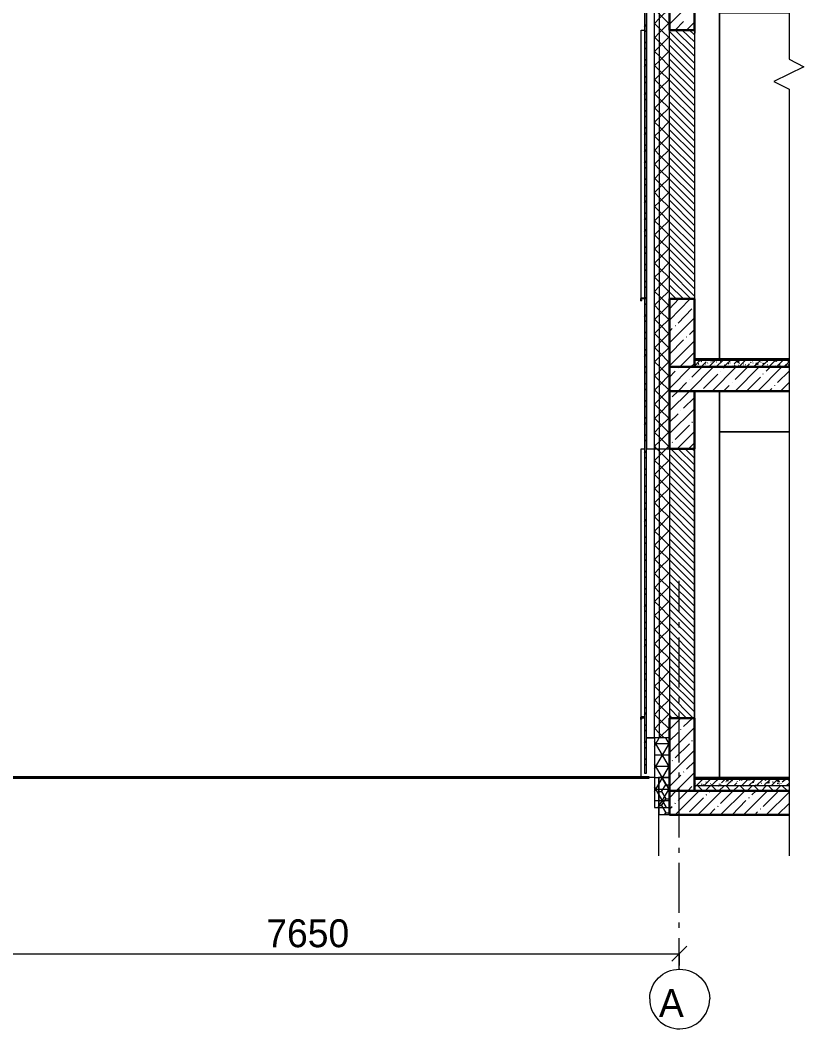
# Model space of a CAD drawing. Header units: millimetres. Extents: x 2294 to 908349, y -83289 to 219220.
# Drawn here: x 376620 to 384734, y -40033 to -29587 of the extents above; entities that cross this region are included whole.
import ezdxf

# ---------------------------------------------------------------- set-up
doc = ezdxf.new("R2010")
doc.units = ezdxf.units.MM
doc.layers.add('PDF _Геометрия', color=7, linetype='Continuous')
doc.layers.add('PDF _Текст', color=7, linetype='Continuous')

msp = doc.modelspace()

# ---------------------------------------------------------------- linework, layer by layer
at = {"layer": 'PDF _Геометрия', "lineweight": 9}
for points in [[(384581.1, -22057.2), (384581.1, -29991.6), (384734.1, -30070.3), (384423.7, -30223.3), (384581.1, -30302), (384581.1, -38240.7)], [(383086, -23425.5), (383086, -25349), (383086, -37383.9), (383103.5, -37383.9), (383103.5, -37021.1), (383186.5, -37021.1), (383186.5, -34026.5), (383186.5, -29689.9), (383186.5, -28758.8), (383186.5, -25349), (383186.5, -23263.7), (383103.5, -23263.7), (383103.5, -25349), (383103.5, -23158.8), (383086, -23158.8), (383086, -25349), (383051, -25349), (375907.9, -25349)], [(383103.5, -37021.1), (383103.5, -34026.5), (383103.5, -25349), (383103.5, -28758.8), (383103.5, -29689.9), (383103.5, -34026.5), (383186.5, -34026.5), (383239, -34026.5), (383343.9, -34026.5), (383343.9, -32474.6), (383343.9, -29689.9), (383601.8, -29689.9), (383601.8, -32474.6), (383343.9, -32474.6), (383343.9, -29689.9), (383343.9, -28758.8), (383343.9, -28138), (383343.9, -25349), (383343.9, -23263.7), (383239, -23263.7), (383186.5, -23263.7), (383103.5, -23263.7)], [(383239, -37021.1), (383239, -34026.5), (383239, -29689.9), (383239, -28758.8), (383239, -25349), (383239, -23263.7)], [(384581.1, -29091), (383859.8, -29091), (383859.8, -29510.7), (384581.1, -29510.7), (383859.8, -29510.7), (383859.8, -33095.4), (383859.8, -29091)], [(383086, -32474.6), (383051, -32474.6), (383051, -32400.3), (383051, -31080.1), (383051, -29764.3), (383051, -29689.9), (383086, -29689.9)], [(383601.8, -29694.3), (383606.2, -29694.3), (383606.2, -29720.5), (383601.8, -29720.5), (383601.8, -32474.6)], [(383086, -32461.5), (383046.6, -32465.9), (383046.6, -32492.1), (383046.6, -32470.3), (383086, -32465.9)], [(383046.6, -32492.1), (383046.6, -32492.1)], [(384581.1, -33095.4), (383601.8, -33095.4), (383601.8, -33099.8), (383601.8, -33112.9), (383601.8, -33178.5), (384581.1, -33178.5)], [(384581.1, -33099.8), (383601.8, -33099.8)], [(384581.1, -33112.9), (383601.8, -33112.9)], [(383702.4, -33427.6), (383601.8, -33427.6)], [(384581.1, -33427.6), (383859.8, -33427.6), (383859.8, -33851.7), (384581.1, -33851.7), (383859.8, -33851.7), (383859.8, -37432), (383859.8, -33427.6)], [(383086, -36815.6), (383051, -36815.6), (383051, -36736.9), (383051, -35421.1), (383051, -34100.9), (383051, -34026.5), (383086, -34026.5)], [(383601.8, -34026.5), (383601.8, -36815.6), (383601.8, -34026.5), (383343.9, -34026.5), (383343.9, -36815.6), (383343.9, -37021.1), (383239, -37021.1), (383186.5, -37021.1), (383103.5, -37021.1), (383103.5, -34026.5), (383186.5, -34026.5), (383239, -34026.5), (383343.9, -34026.5), (383343.9, -36815.6)], [(383051, -36802.5), (383051, -35032)], [(383444.5, -35718.3), (383444.5, -35394.9)], [(383444.5, -35875.7), (383444.5, -35823.3)], [(383444.5, -36496.5), (383444.5, -35980.6)], [(383444.5, -36653.9), (383444.5, -36601.4)], [(383444.5, -37274.6), (383444.5, -36758.8)], [(383086, -36798.1), (383046.6, -36802.5), (383046.6, -36828.7), (383046.6, -36806.9), (383086, -36802.5)], [(383046.6, -36828.7), (383046.6, -36828.7)], [(383186.5, -37432), (383051, -37432), (383051, -36806.9)], [(383444.5, -37432), (383444.5, -37379.5)], [(383343.9, -37816.7), (383343.9, -37432), (383339.5, -37432), (383234.6, -37432), (383230.2, -37432), (383230.2, -38240.7)], [(383234.6, -37816.7), (383234.6, -37432)], [(383339.5, -37816.7), (383339.5, -37432)], [(384581.1, -37432), (383601.8, -37432), (383601.8, -37440.7), (383601.8, -37449.5), (383601.8, -37515.1), (383601.8, -37567.5), (384581.1, -37567.5)], [(384581.1, -37440.7), (383601.8, -37440.7)], [(384581.1, -37449.5), (383601.8, -37449.5)], [(383444.5, -38052.8), (383444.5, -37536.9)], [(384581.1, -37515.1), (383601.8, -37515.1)], [(384581.1, -37816.7), (383230.2, -37816.7)], [(383444.5, -38210.1), (383444.5, -38157.7)], [(383444.5, -38830.9), (383444.5, -38315.1)], [(383444.5, -38988.3), (383444.5, -38931.5)], [(375545, -39255), (375545, -39145.7), (375545, -39255), (375545, -39377.4), (375545, -39255), (383444.5, -39255), (383444.5, -39377.4)], [(383444.5, -39416.7), (383444.5, -39093.2)], [(383444.5, -39255), (383444.5, -39145.7)]]:
    msp.add_lwpolyline(points, dxfattribs=at)
at = {"layer": 'PDF _Геометрия', "lineweight": 30}
for points in [[(383343.9, -29091), (383343.9, -29689.9), (383601.8, -29689.9), (383601.8, -29091)], [(383343.9, -32474.6), (383343.9, -33178.5), (383601.8, -33178.5), (383601.8, -32474.6)], [(383343.9, -33427.6), (383343.9, -34026.5), (383601.8, -34026.5), (383601.8, -33427.6)], [(383343.9, -36815.6), (383343.9, -37567.5), (383601.8, -37567.5), (383601.8, -36815.6)]]:
    msp.add_lwpolyline(points, close=True, dxfattribs=at)
at = {"layer": 'PDF _Геометрия', "color": 250, "lineweight": 9, "true_color": 0x1d1d1d}
for points in [[(383601.8, -29370.8), (383343.9, -29628.7), (383239, -29523.8), (383186.5, -29471.4)], [(383601.8, -30030.9), (383343.9, -29773), (383256.5, -29689.9), (383239, -29672.5), (383186.5, -29620), (383239, -29567.5), (383343.9, -29467)], [(383086, -29655), (383103.5, -29633.1)], [(383186.5, -29768.6), (383239, -29716.2), (383265.2, -29689.9), (383343.9, -29611.3)], [(383601.8, -29886.7), (383400.7, -29689.9), (383488.2, -29602.5)], [(383518.8, -29689.9), (383601.8, -29606.9)], [(383086, -29711.8), (383103.5, -29689.9)], [(383601.8, -30323.8), (383343.9, -30065.9), (383239, -29961), (383186.5, -29912.9), (383239, -29860.4), (383343.9, -29755.5)], [(383601.8, -30179.6), (383343.9, -29921.6), (383239, -29816.7), (383186.5, -29764.3)], [(383601.8, -29961), (383343.9, -29703.1)], [(383601.8, -29812.4), (383475.1, -29689.9)], [(383601.8, -29738), (383549.4, -29689.9)], [(383086, -29829.8), (383103.5, -29808)], [(383086, -29886.7), (383103.5, -29869.2)], [(383601.8, -30105.2), (383343.9, -29847.3)], [(383601.8, -30472.5), (383343.9, -30210.2), (383239, -30109.6), (383186.5, -30057.2), (383239, -30009.1), (383343.9, -29904.2)], [(383086, -30004.7), (383103.5, -29987.2)], [(383086, -30065.9), (383103.5, -30044)], [(383186.5, -30205.8), (383239, -30153.3), (383343.9, -30048.4)], [(383601.8, -30249.5), (383343.9, -29991.6)], [(383086, -30183.9), (383103.5, -30162.1)], [(383601.8, -30398.1), (383343.9, -30140.2)], [(383086, -30240.8), (383103.5, -30223.3)], [(383601.8, -30761), (383343.9, -30503.1), (383239, -30402.5), (383186.5, -30350.1), (383239, -30297.6), (383343.9, -30197)], [(383601.8, -30616.7), (383343.9, -30358.8), (383239, -30253.9), (383186.5, -30201.4)], [(383601.8, -30542.4), (383343.9, -30284.5)], [(383086, -30358.8), (383103.5, -30336.9)], [(383186.5, -30498.7), (383239, -30446.2), (383343.9, -30341.3)], [(383086, -30420), (383103.5, -30398.1)], [(383601.8, -31053.9), (383343.9, -30796), (383239, -30691), (383186.5, -30642.9), (383239, -30590.5), (383343.9, -30489.9)], [(383601.8, -30909.6), (383343.9, -30651.7), (383239, -30546.8), (383186.5, -30494.3)], [(383601.8, -30691), (383343.9, -30433.1)], [(383086, -30538), (383103.5, -30516.2)], [(383086, -30594.9), (383103.5, -30573)], [(383601.8, -30835.3), (383343.9, -30577.4)], [(383086, -30712.9), (383103.5, -30691)], [(383601.8, -31202.5), (383343.9, -30944.6), (383239, -30839.7), (383186.5, -30787.2), (383239, -30739.1), (383343.9, -30634.2)], [(383086, -30774.1), (383103.5, -30752.2)], [(383186.5, -30935.8), (383239, -30883.4), (383343.9, -30778.5)], [(383601.8, -30979.6), (383343.9, -30721.6)], [(383086, -30887.8), (383103.5, -30870.3)], [(383601.8, -31128.2), (383343.9, -30870.3)], [(383086, -30949), (383103.5, -30927.1)], [(383601.8, -31491), (383343.9, -31233.1), (383239, -31132.6), (383186.5, -31080.1), (383239, -31027.6), (383343.9, -30927.1)], [(383601.8, -31346.8), (383343.9, -31088.8), (383239, -30983.9), (383186.5, -30931.5)], [(383601.8, -31272.5), (383343.9, -31014.5)], [(383086, -31067), (383103.5, -31045.1)], [(383086, -31123.8), (383103.5, -31106.3)], [(383186.5, -31228.7), (383239, -31176.3), (383343.9, -31071.4)], [(383086, -31241.9), (383103.5, -31224.4)], [(383601.8, -31783.9), (383343.9, -31526), (383239, -31425.5), (383186.5, -31373), (383239, -31320.5), (383343.9, -31220)], [(383601.8, -31639.7), (383343.9, -31381.7), (383239, -31276.8), (383186.5, -31224.4)], [(383601.8, -31421.1), (383343.9, -31163.2)], [(383086, -31303.1), (383103.5, -31281.2)], [(383601.8, -31565.4), (383343.9, -31307.4)], [(383086, -31421.1), (383103.5, -31399.2)], [(383601.8, -31932.6), (383343.9, -31674.6), (383239, -31569.7), (383186.5, -31517.3), (383239, -31469.2), (383343.9, -31364.3)], [(383086, -31477.9), (383103.5, -31456.1)], [(383601.8, -32076.8), (383343.9, -31818.9), (383239, -31714), (383186.5, -31665.9), (383239, -31613.4), (383343.9, -31508.5)], [(383601.8, -31714), (383343.9, -31451.7)], [(383086, -31596), (383103.5, -31574.1)], [(383086, -31657.2), (383103.5, -31635.3)], [(383601.8, -31858.2), (383343.9, -31600.3)], [(383086, -31775.2), (383103.5, -31753.3)], [(383601.8, -32221.1), (383343.9, -31963.2), (383239, -31862.6), (383186.5, -31810.2), (383239, -31757.7), (383343.9, -31657.2)], [(383601.8, -32002.5), (383343.9, -31744.6)], [(383086, -31832), (383103.5, -31810.2)], [(383186.5, -31958.8), (383239, -31906.3), (383343.9, -31801.4)], [(383086, -31950), (383103.5, -31928.2)], [(383562.5, -32474.6), (383343.9, -32256.1), (383239, -32155.5), (383186.5, -32103.1), (383239, -32050.6), (383343.9, -31950)], [(383601.8, -32369.7), (383343.9, -32111.8), (383239, -32006.9), (383186.5, -31954.4)], [(383601.8, -32151.1), (383343.9, -31893.2)], [(383086, -32006.9), (383103.5, -31989.4)], [(383601.8, -32295.4), (383343.9, -32037.5)], [(383086, -32124.9), (383103.5, -32107.4)], [(383086, -32186.1), (383103.5, -32164.3)], [(383413.9, -32474.6), (383343.9, -32404.7), (383239, -32299.8), (383186.5, -32247.3), (383239, -32199.2), (383343.9, -32094.3)], [(383343.9, -32549), (383239, -32444), (383186.5, -32396), (383239, -32343.5), (383343.9, -32238.6)], [(383601.8, -32444), (383343.9, -32181.7)], [(383086, -32304.1), (383103.5, -32282.3)], [(383086, -32361), (383103.5, -32343.5)], [(383488.2, -32474.6), (383343.9, -32330.4)], [(383086, -32479), (383103.5, -32457.2)], [(383558.1, -32474.6), (383343.9, -32693.2), (383239, -32592.7), (383186.5, -32540.2), (383239, -32487.8), (383343.9, -32387.2)], [(383343.9, -32474.6), (383343.9, -32474.6)], [(383343.9, -32575.2), (383440.1, -32474.6)], [(383086, -32540.2), (383103.5, -32518.4)], [(383186.5, -32688.8), (383239, -32636.4), (383343.9, -32531.5)], [(383431.3, -32723.8), (383575.6, -32575.2)], [(383086, -32658.2), (383103.5, -32636.4)], [(383086, -32715.1), (383103.5, -32693.2)], [(383343.9, -32986.1), (383239, -32885.6), (383186.5, -32833.1), (383239, -32780.6), (383343.9, -32680.1)], [(383343.9, -32841.9), (383239, -32736.9), (383186.5, -32684.5)], [(383343.9, -32929.3), (383601.8, -32671.4)], [(383343.9, -32811.2), (383370.1, -32780.6)], [(383400.7, -32750), (383405.1, -32750)], [(383549.4, -32841.9), (383601.8, -32789.4)], [(383086, -32833.1), (383103.5, -32811.2)], [(383086, -32894.3), (383103.5, -32872.5)], [(383186.5, -32981.7), (383239, -32929.3), (383343.9, -32824.4)], [(383343.9, -33047.3), (383488.2, -32898.7)], [(383518.8, -32868.1), (383523.1, -32868.1)], [(383086, -33008), (383103.5, -32990.5)], [(383343.9, -33279), (383239, -33174.1), (383186.5, -33126), (383239, -33073.5), (383343.9, -32973)], [(383343.9, -33134.7), (383239, -33029.8), (383186.5, -32977.4)], [(383343.9, -33165.3), (383601.8, -32907.4)], [(383086, -33069.2), (383103.5, -33047.3)], [(383461.9, -33165.3), (383601.8, -33025.5)], [(383601.8, -33169.7), (383658.7, -33112.9)], [(383667.4, -33112.9), (383671.8, -33117.3)], [(383737.4, -33112.9), (383737.4, -33112.9)], [(383750.5, -33178.5), (383816, -33112.9)], [(383794.2, -33112.9), (383789.8, -33117.3), (383781.1, -33112.9), (383785.4, -33112.9)], [(383829.2, -33174.1), (383894.7, -33112.9)], [(383903.5, -33178.5), (383973.4, -33112.9)], [(383925.3, -33112.9), (383925.3, -33112.9)], [(384012.8, -33147.9), (384047.7, -33112.9), (384039, -33121.6), (384056.5, -33126), (384056.5, -33112.9)], [(384060.8, -33178.5), (384126.4, -33112.9)], [(384200.7, -33117.3), (384205.1, -33112.9)], [(384213.9, -33178.5), (384283.8, -33112.9)], [(384371.2, -33178.5), (384436.8, -33112.9)], [(384463, -33165.3), (384515.5, -33112.9)], [(383086, -33187.2), (383103.5, -33165.3)], [(383343.9, -33423.3), (383239, -33322.7), (383186.5, -33270.3), (383239, -33222.2), (383343.9, -33117.3)], [(383343.9, -33401.4), (383562.5, -33178.5), (383601.8, -33143.5)], [(383343.9, -33633.1), (383549.4, -33427.6), (383798.6, -33178.5)], [(383431.3, -33191.6), (383431.3, -33191.6)], [(383575.6, -33283.4), (383680.5, -33178.5)], [(383614.9, -33143.5), (383614.9, -33143.5)], [(383641.2, -33152.2), (383645.5, -33147.9), (383641.2, -33147.9)], [(383671.8, -33121.6), (383676.2, -33126)], [(383671.8, -33178.5), (383724.2, -33126)], [(383680.5, -33178.5), (383680.5, -33178.5)], [(383680.5, -33178.5), (383680.5, -33178.5)], [(383711.1, -33139.1), (383715.5, -33139.1)], [(383711.1, -33147.9), (383715.5, -33147.9)], [(383737.4, -33139.1), (383741.7, -33134.7)], [(383772.3, -33126), (383772.3, -33130.4)], [(383785.4, -33427.6), (384034.6, -33178.5)], [(383811.7, -33152.2), (383811.7, -33152.2)], [(383829.2, -33126), (383833.5, -33126)], [(383829.2, -33126), (383829.2, -33126)], [(383846.6, -33161), (383846.6, -33161)], [(383868.5, -33130.4), (383872.9, -33134.7)], [(383872.9, -33121.6), (383877.2, -33117.3)], [(383903.5, -33191.6), (383916.6, -33178.5)], [(383907.8, -33156.6), (383912.2, -33156.6)], [(383921, -33174.1), (383925.3, -33169.7)], [(383951.6, -33143.5), (383955.9, -33143.5)], [(383969, -33134.7), (383969, -33139.1)], [(383982.2, -33178.5), (383986.5, -33174.1)], [(383999.6, -33161), (383999.6, -33161)], [(384008.4, -33161), (384008.4, -33161)], [(384012.8, -33165.3), (384012.8, -33165.3)], [(384017.1, -33161), (384021.5, -33156.6)], [(384021.5, -33427.6), (384270.7, -33178.5)], [(384021.5, -33309.6), (384152.7, -33178.5)], [(384056.5, -33161), (384060.8, -33161)], [(384060.8, -33126), (384060.8, -33126)], [(384065.2, -33139.1), (384069.6, -33143.5)], [(384104.6, -33165.3), (384108.9, -33165.3)], [(384108.9, -33147.9), (384113.3, -33147.9)], [(384126.4, -33152.2), (384130.8, -33152.2)], [(384139.5, -33178.5), (384170.1, -33147.9)], [(384165.8, -33143.5), (384165.8, -33143.5)], [(384183.3, -33134.7), (384187.6, -33130.4)], [(384200.7, -33169.7), (384205.1, -33169.7)], [(384205.1, -33134.7), (384209.5, -33134.7)], [(384240.1, -33139.1), (384244.5, -33134.7)], [(384257.6, -33427.6), (384506.7, -33178.5)], [(384261.9, -33147.9), (384266.3, -33147.9)], [(384288.2, -33130.4), (384292.5, -33130.4)], [(384292.5, -33178.5), (384353.7, -33117.3)], [(384301.3, -33121.6), (384301.3, -33121.6)], [(384301.3, -33174.1), (384301.3, -33174.1)], [(384345, -33222.2), (384388.7, -33178.5)], [(384358.1, -33121.6), (384362.5, -33121.6)], [(384358.1, -33152.2), (384362.5, -33152.2)], [(384375.6, -33178.5), (384375.6, -33178.5)], [(384388.7, -33169.7), (384393.1, -33169.7)], [(384397.5, -33178.5), (384401.8, -33178.5)], [(384428.1, -33178.5), (384428.1, -33178.5)], [(384436.8, -33178.5), (384445.5, -33165.3), (384445.5, -33178.5)], [(384458.7, -33156.6), (384458.7, -33156.6)], [(384471.8, -33174.1), (384476.1, -33174.1)], [(384480.5, -33161), (384484.9, -33161)], [(384484.9, -33156.6), (384489.3, -33156.6)], [(384528.6, -33178.5), (384581.1, -33126), (384576.7, -33121.6), (384568, -33130.4), (384581.1, -33130.4)], [(384541.7, -33165.3), (384546.1, -33165.3)], [(384554.8, -33161), (384559.2, -33161)], [(384581.1, -33161), (384572.3, -33156.6), (384581.1, -33152.2)], [(383086, -33244), (383103.5, -33226.5)], [(383186.5, -33418.9), (383239, -33366.4), (383343.9, -33261.5)], [(383343.9, -33283.4), (383400.7, -33222.2)], [(383549.4, -33309.6), (383549.4, -33309.6)], [(383693.6, -33401.4), (383842.3, -33252.8)], [(383872.9, -33222.2), (383872.9, -33222.2)], [(384139.5, -33427.6), (384283.8, -33283.4)], [(384314.4, -33252.8), (384314.4, -33248.4)], [(384463, -33340.2), (384581.1, -33222.2)], [(383086, -33362.1), (383103.5, -33344.6)], [(383086, -33423.3), (383103.5, -33401.4)], [(383343.9, -33716.2), (383239, -33615.6), (383186.5, -33563.2), (383239, -33510.7), (383343.9, -33410.2)], [(383343.9, -33571.9), (383239, -33467), (383186.5, -33414.5)], [(383370.1, -33488.8), (383431.3, -33427.6), (383518.8, -33340.2)], [(383903.5, -33427.6), (383960.3, -33370.8)], [(383990.9, -33340.2), (383990.9, -33340.2)], [(384375.6, -33427.6), (384401.8, -33401.4)], [(384432.4, -33370.8), (384432.4, -33366.4)], [(384493.6, -33427.6), (384581.1, -33340.2)], [(383086, -33541.3), (383103.5, -33519.4)], [(383343.9, -33519.4), (383343.9, -33515.1)], [(383488.2, -33606.9), (383601.8, -33493.2)], [(383667.4, -33427.6), (383667.4, -33427.6)], [(383086, -33598.1), (383103.5, -33576.3)], [(383186.5, -33711.8), (383239, -33659.3), (383343.9, -33554.4)], [(383343.9, -33869.2), (383601.8, -33611.2)], [(383461.9, -33633.1), (383461.9, -33633.1)], [(383086, -33716.2), (383103.5, -33694.3)], [(383343.9, -34009.1), (383239, -33904.1), (383186.5, -33856.1), (383239, -33803.6), (383343.9, -33703.1)], [(383343.9, -33864.8), (383239, -33759.9), (383186.5, -33707.4)], [(383343.9, -33751.1), (383431.3, -33663.7)], [(383086, -33777.4), (383103.5, -33755.5)], [(383400.7, -33930.4), (383549.4, -33781.7)], [(383575.6, -33751.1), (383580, -33751.1)], [(383086, -33895.4), (383103.5, -33873.5)], [(383086, -33952.2), (383103.5, -33930.4)], [(383601.8, -34415.6), (383343.9, -34157.7), (383239, -34052.8), (383212.8, -34026.5), (383186.5, -34000.3), (383239, -33952.2), (383343.9, -33847.3)], [(383422.6, -34026.5), (383601.8, -33847.3)], [(383086, -34070.3), (383103.5, -34048.4)], [(383601.8, -34559.9), (383343.9, -34302), (383239, -34197), (383186.5, -34149), (383239, -34096.5), (383308.9, -34026.5), (383343.9, -33991.6)], [(383343.9, -33987.2), (383343.9, -33987.2)], [(383601.8, -34267), (383357, -34026.5)], [(383370.1, -33961), (383374.5, -33956.6)], [(383601.8, -34192.7), (383431.3, -34026.5)], [(383601.8, -34122.7), (383505.7, -34026.5)], [(383540.6, -34026.5), (383601.8, -33965.3)], [(383601.8, -34048.4), (383575.6, -34026.5)], [(383086, -34127.1), (383103.5, -34109.6)], [(383601.8, -34704.1), (383343.9, -34446.2), (383239, -34345.7), (383186.5, -34293.2), (383239, -34240.8), (383343.9, -34140.2)], [(383601.8, -34341.3), (383343.9, -34083.4)], [(383086, -34245.1), (383103.5, -34227.6)], [(383601.8, -34485.6), (383343.9, -34227.6)], [(383086, -34306.3), (383103.5, -34284.5)], [(383186.5, -34441.8), (383239, -34389.4), (383343.9, -34284.5)], [(383086, -34424.4), (383103.5, -34402.5)], [(383086, -34481.2), (383103.5, -34463.7)], [(383601.8, -34997), (383343.9, -34739.1), (383239, -34638.6), (383186.5, -34586.1), (383239, -34533.7), (383343.9, -34433.1)], [(383601.8, -34852.8), (383343.9, -34594.9), (383239, -34489.9), (383186.5, -34437.5)], [(383601.8, -34634.2), (383343.9, -34376.3)], [(383601.8, -34778.5), (383343.9, -34520.5)], [(383086, -34599.2), (383103.5, -34577.4)], [(383086, -34660.4), (383103.5, -34638.6)], [(383601.8, -35145.7), (383343.9, -34887.7), (383239, -34782.8), (383186.5, -34730.4), (383239, -34682.3), (383343.9, -34577.4)], [(383601.8, -34927.1), (383343.9, -34664.8)], [(383086, -34778.5), (383103.5, -34756.6)], [(383601.8, -35289.9), (383343.9, -35032), (383239, -34927.1), (383186.5, -34879), (383239, -34826.5), (383343.9, -34721.6)], [(383086, -34835.3), (383103.5, -34813.4)], [(383601.8, -35434.2), (383343.9, -35176.3), (383239, -35075.7), (383186.5, -35023.3), (383239, -34970.8), (383343.9, -34870.3)], [(383601.8, -35071.4), (383343.9, -34813.4)], [(383086, -34953.3), (383103.5, -34931.5)], [(383086, -35010.2), (383103.5, -34992.7)], [(383601.8, -35215.6), (383343.9, -34957.7)], [(383186.5, -35171.9), (383239, -35119.4), (383343.9, -35014.5)], [(383086, -35128.2), (383103.5, -35110.7)], [(383086, -35189.4), (383103.5, -35167.5)], [(383601.8, -35727.1), (383343.9, -35469.2), (383239, -35368.6), (383186.5, -35316.2), (383239, -35263.7), (383343.9, -35163.2)], [(383601.8, -35582.8), (383343.9, -35324.9), (383239, -35220), (383186.5, -35167.5)], [(383601.8, -35364.2), (383343.9, -35106.3)], [(383086, -35307.4), (383103.5, -35285.6)], [(383601.8, -35508.5), (383343.9, -35250.6)], [(383086, -35364.2), (383103.5, -35346.8)], [(383186.5, -35464.8), (383239, -35412.3), (383343.9, -35307.4)], [(383601.8, -35657.1), (383343.9, -35399.2)], [(383086, -35482.3), (383103.5, -35464.8)], [(383601.8, -36020), (383343.9, -35762.1), (383239, -35657.1), (383186.5, -35609.1), (383239, -35556.6), (383343.9, -35451.7)], [(383601.8, -35875.7), (383343.9, -35617.8), (383239, -35512.9), (383186.5, -35460.4)], [(383086, -35543.5), (383103.5, -35521.6)], [(383601.8, -36168.6), (383343.9, -35906.3), (383239, -35805.8), (383186.5, -35753.3), (383239, -35705.2), (383343.9, -35600.3)], [(383601.8, -35801.4), (383343.9, -35543.5)], [(383086, -35661.5), (383103.5, -35639.7)], [(383086, -35718.3), (383103.5, -35696.5)], [(383601.8, -35945.7), (383343.9, -35687.7)], [(383086, -35836.4), (383103.5, -35814.5)], [(383186.5, -35902), (383239, -35849.5), (383343.9, -35744.6)], [(383086, -35897.6), (383103.5, -35875.7)], [(383601.8, -36457.1), (383343.9, -36199.2), (383239, -36098.7), (383186.5, -36046.2), (383239, -35993.8), (383343.9, -35893.2)], [(383601.8, -36312.9), (383343.9, -36055), (383239, -35950), (383186.5, -35897.6)], [(383601.8, -36094.3), (383343.9, -35836.4)], [(383086, -36015.6), (383103.5, -35993.8)], [(383186.5, -36194.8), (383239, -36142.4), (383343.9, -36037.5)], [(383601.8, -36238.6), (383343.9, -35980.6)], [(383086, -36072.4), (383103.5, -36050.6)], [(383601.8, -36387.2), (383343.9, -36129.3)], [(383086, -36190.5), (383103.5, -36168.6)], [(383086, -36247.3), (383103.5, -36229.8)], [(383601.8, -36750), (383343.9, -36492.1), (383239, -36387.2), (383186.5, -36339.1), (383239, -36286.7), (383343.9, -36186.1)], [(383601.8, -36605.8), (383343.9, -36347.9), (383239, -36242.9), (383186.5, -36190.5)], [(383086, -36365.3), (383103.5, -36347.9)], [(383518.8, -36815.6), (383343.9, -36640.7), (383239, -36535.8), (383186.5, -36483.4), (383239, -36435.3), (383343.9, -36330.4)], [(383601.8, -36531.5), (383343.9, -36273.5)], [(383086, -36426.5), (383103.5, -36404.7)], [(383601.8, -36675.7), (383343.9, -36417.8)], [(383086, -36544.6), (383103.5, -36522.7)], [(383186.5, -36632), (383239, -36579.5), (383343.9, -36474.6)], [(383086, -36601.4), (383103.5, -36583.9)], [(383343.9, -36929.3), (383239, -36828.7), (383186.5, -36776.3), (383239, -36723.8), (383343.9, -36623.3)], [(383370.1, -36815.6), (383343.9, -36785), (383239, -36680.1), (383186.5, -36627.6)], [(383588.7, -36815.6), (383343.9, -36566.4)], [(383086, -36719.4), (383103.5, -36697.6)], [(383086, -36780.6), (383103.5, -36758.8)], [(383186.5, -36924.9), (383239, -36872.4), (383343.9, -36767.5)], [(383444.5, -36815.6), (383343.9, -36710.7)], [(383343.9, -36933.6), (383461.9, -36815.6)], [(383343.9, -36815.6), (383343.9, -36815.6)], [(383488.2, -36903), (383580, -36815.6)], [(383086, -36898.7), (383103.5, -36876.8)], [(383086, -36955.5), (383103.5, -36933.6)], [(383186.5, -37104.1), (383234.6, -37021.1), (383239, -37016.7), (383343.9, -36916.2)], [(383287.1, -37021.1), (383239, -36973), (383186.5, -36920.5)], [(383343.9, -37169.7), (383601.8, -36911.8)], [(383343.9, -37051.7), (383431.3, -36964.2)], [(383461.9, -36933.6), (383461.9, -36929.3)], [(383086, -37073.5), (383103.5, -37051.7)], [(383343.9, -37322.7), (383186.5, -37056)], [(383186.5, -37340.2), (383343.9, -37073.5)], [(383186.5, -37077.9), (383343.9, -37077.9)], [(383343.9, -37086.6), (383304.6, -37021.1)], [(383400.7, -37226.5), (383549.4, -37082.3)], [(383575.6, -37051.7), (383580, -37047.3)], [(383086, -37130.4), (383103.5, -37112.9)], [(383343.9, -37405.8), (383601.8, -37147.9)], [(383086, -37248.4), (383103.5, -37230.9)], [(383086, -37309.6), (383103.5, -37287.7)], [(383186.5, -37195.9), (383343.9, -37195.9)], [(383343.9, -37287.7), (383343.9, -37287.7)], [(383370.1, -37257.1), (383374.5, -37252.8)], [(383518.8, -37344.6), (383601.8, -37265.9)], [(383343.9, -37558.8), (383186.5, -37292.1)], [(383186.5, -37576.3), (383343.9, -37309.6)], [(383186.5, -37314), (383343.9, -37314)], [(383343.9, -37641.8), (383413.9, -37567.5), (383601.8, -37379.5)], [(383488.2, -37375.2), (383492.5, -37370.8)], [(383186.5, -37432), (383343.9, -37432)], [(383234.6, -37432), (383260.9, -37432), (383304.6, -37506.3), (383339.5, -37506.3)], [(383343.9, -37523.8), (383461.9, -37405.8)], [(383606.2, -37453.9), (383606.2, -37449.5)], [(383614.9, -37493.2), (383614.9, -37493.2)], [(383619.3, -37515.1), (383684.9, -37449.5)], [(383671.8, -37467), (383671.8, -37462.6)], [(383676.2, -37449.5), (383680.5, -37453.9), (383680.5, -37449.5)], [(383676.2, -37497.6), (383680.5, -37501.9)], [(383698, -37515.1), (383763.6, -37449.5)], [(383719.9, -37475.7), (383724.2, -37475.7)], [(383763.6, -37493.2), (383768, -37493.2)], [(383768, -37453.9), (383768, -37449.5)], [(383772.3, -37515.1), (383842.3, -37449.5)], [(383829.2, -37453.9), (383829.2, -37458.2)], [(383859.8, -37501.9), (383859.8, -37497.6)], [(383868.5, -37501.9), (383868.5, -37497.6)], [(383872.9, -37497.6), (383872.9, -37497.6)], [(383881.6, -37484.5), (383916.6, -37449.5)], [(383881.6, -37480.1), (383881.6, -37480.1)], [(383925.3, -37471.3), (383929.7, -37471.3)], [(383977.8, -37567.5), (383929.7, -37515.1), (383995.3, -37449.5)], [(383951.6, -37488.8), (383955.9, -37488.8)], [(383977.8, -37475.7), (383982.2, -37480.1)], [(383995.3, -37462.6), (383999.6, -37462.6)], [(384008.4, -37515.1), (384039, -37484.5)], [(384047.7, -37475.7), (384047.7, -37471.3)], [(384052.1, -37471.3), (384052.1, -37471.3)], [(384065.2, -37458.2), (384074, -37449.5)], [(384087.1, -37515.1), (384152.7, -37449.5)], [(384087.1, -37458.2), (384087.1, -37462.6)], [(384139.5, -37462.6), (384143.9, -37458.2)], [(384174.5, -37449.5), (384174.5, -37458.2), (384157, -37453.9), (384165.8, -37449.5)], [(384161.4, -37515.1), (384222.6, -37458.2)], [(384235.7, -37449.5), (384235.7, -37449.5)], [(384240.1, -37515.1), (384310, -37449.5)], [(384292.5, -37488.8), (384296.9, -37488.8)], [(384327.5, -37506.3), (384384.3, -37449.5)], [(384327.5, -37497.6), (384327.5, -37497.6)], [(384340.6, -37484.5), (384345, -37484.5)], [(384371.2, -37488.8), (384371.2, -37488.8)], [(384397.5, -37515.1), (384463, -37449.5)], [(384410.6, -37475.7), (384414.9, -37475.7)], [(384419.3, -37484.5), (384423.7, -37484.5)], [(384476.1, -37467), (384480.5, -37471.3)], [(384498, -37493.2), (384498, -37488.8)], [(384511.1, -37475.7), (384541.7, -37449.5)], [(384515.5, -37471.3), (384515.5, -37471.3)], [(384524.2, -37458.2), (384528.6, -37458.2)], [(384554.8, -37515.1), (384581.1, -37488.8)], [(384572.3, -37453.9), (384576.7, -37453.9)], [(383313.3, -37742.4), (383186.5, -37528.2)], [(383186.5, -37550), (383343.9, -37550)], [(383225.9, -37742.4), (383343.9, -37545.7)], [(383234.6, -37576.3), (383260.9, -37576.3), (383304.6, -37650.6), (383339.5, -37650.6)], [(383260.9, -37576.3), (383304.6, -37506.3)], [(383400.7, -37816.7), (383649.9, -37567.5)], [(383431.3, -37668.1), (383531.9, -37567.5), (383575.6, -37523.8)], [(383601.8, -37532.6), (383614.9, -37515.1)], [(383689.3, -37567.5), (383636.8, -37515.1)], [(383636.8, -37816.7), (383886, -37567.5)], [(383649.9, -37510.7), (383649.9, -37510.7)], [(383693.6, -37501.9), (383698, -37501.9)], [(383711.1, -37567.5), (383763.6, -37515.1), (383768, -37510.7)], [(383754.8, -37580.6), (383768, -37567.5)], [(383763.6, -37515.1), (383768, -37515.1)], [(383776.7, -37501.9), (383776.7, -37506.3)], [(383833.5, -37567.5), (383781.1, -37515.1)], [(383794.2, -37515.1), (383794.2, -37515.1)], [(383794.2, -37515.1), (383794.2, -37515.1)], [(383851, -37515.1), (383855.4, -37515.1)], [(383855.4, -37567.5), (383907.8, -37515.1)], [(383872.9, -37506.3), (383877.2, -37510.7)], [(383872.9, -37698.7), (384004, -37567.5), (384056.5, -37515.1)], [(383872.9, -37816.7), (384122.1, -37567.5)], [(383973.4, -37510.7), (383973.4, -37510.7)], [(384069.6, -37515.1), (384069.6, -37515.1)], [(384126.4, -37567.5), (384074, -37515.1)], [(384108.9, -37515.1), (384113.3, -37515.1)], [(384108.9, -37816.7), (384358.1, -37567.5)], [(384148.3, -37567.5), (384200.7, -37515.1)], [(384178.9, -37506.3), (384183.3, -37506.3)], [(384196.4, -37611.2), (384240.1, -37567.5)], [(384270.7, -37567.5), (384218.2, -37515.1)], [(384231.3, -37510.7), (384235.7, -37510.7)], [(384261.9, -37506.3), (384266.3, -37506.3)], [(384296.9, -37567.5), (384345, -37515.1)], [(384314.4, -37729.3), (384463, -37580.6)], [(384345, -37816.7), (384581.1, -37580.6)], [(384419.3, -37567.5), (384366.9, -37515.1)], [(384441.2, -37567.5), (384493.6, -37515.1)], [(384476.1, -37515.1), (384484.9, -37506.3)], [(384563.6, -37567.5), (384511.1, -37515.1)], [(384550.5, -37515.1), (384563.6, -37501.9), (384568, -37515.1)], [(384550.5, -37515.1), (384550.5, -37515.1)], [(383186.5, -37668.1), (383343.9, -37668.1)], [(383260.9, -37720.5), (383304.6, -37650.6)], [(383400.7, -37698.7), (383405.1, -37694.3)], [(383549.4, -37786.1), (383693.6, -37641.8)], [(383724.2, -37611.2), (383728.6, -37606.9)], [(383990.9, -37816.7), (384135.2, -37668.1)], [(384165.8, -37641.8), (384170.1, -37637.5)], [(384463, -37816.7), (384581.1, -37698.7)], [(383234.6, -37720.5), (383260.9, -37720.5), (383304.6, -37794.8), (383339.5, -37794.8)], [(383291.5, -37816.7), (383304.6, -37794.8)], [(383343.9, -37755.5), (383370.1, -37729.3)], [(383518.8, -37816.7), (383523.1, -37812.3)], [(383754.8, -37816.7), (383811.7, -37755.5)], [(383842.3, -37729.3), (383846.6, -37724.9)], [(384227, -37816.7), (384253.2, -37786.1)], [(384283.8, -37755.5), (384288.2, -37755.5)]]:
    msp.add_lwpolyline(points, dxfattribs=at)
at = {"layer": 'PDF _Геометрия', "lineweight": 20}
msp.add_lwpolyline([(383501.3, -29689.9), (383501.3, -29694.3), (383606.2, -29694.3), (383606.2, -29689.9)], close=True, dxfattribs=at)
at = {"layer": 'PDF _Геометрия', "lineweight": 9}
for points in [[(383046.6, -32492.1), (383051, -32492.1), (383055.4, -32487.8), (383055.4, -32483.4)], [(383046.6, -36828.7), (383051, -36828.7), (383055.4, -36824.4), (383055.4, -36820)], [(383186.5, -37021.1), (383186.5, -37742.4), (383343.9, -37742.4), (383343.9, -37021.1)]]:
    msp.add_lwpolyline(points, close=True, dxfattribs=at)
at = {"layer": 'PDF _Геометрия', "color": 250, "lineweight": 9, "true_color": 0x1d1d1d}
for points in [[(384445.5, -33112.9), (384449.9, -33121.6), (384436.8, -33117.3)], [(383641.2, -33165.3), (383636.8, -33178.5), (383628.1, -33169.7)], [(384060.8, -33121.6), (384056.5, -33134.7), (384047.7, -33126)], [(384253.2, -33152.2), (384235.7, -33152.2), (384248.8, -33139.1)], [(384323.1, -33139.1), (384318.8, -33147.9), (384310, -33143.5)], [(383947.2, -37458.2), (383947.2, -37467), (383934.1, -37462.6)], [(384213.9, -37471.3), (384209.5, -37484.5), (384200.7, -37475.7)], [(384340.6, -37449.5), (384340.6, -37458.2), (384331.9, -37458.2)], [(384371.2, -37488.8), (384353.7, -37484.5), (384371.2, -37471.3)], [(384471.8, -37458.2), (384476.1, -37471.3), (384463, -37471.3)], [(384476.1, -37484.5), (384471.8, -37497.6), (384463, -37493.2)]]:
    msp.add_lwpolyline(points, close=True, dxfattribs=at)
at = {"layer": 'PDF _Геометрия', "lineweight": 30}
for points in [[(384581.1, -33178.5), (383343.9, -33178.5), (383343.9, -33427.6), (384581.1, -33427.6)], [(383343.9, -36815.6), (383601.8, -36815.6)], [(384581.1, -37567.5), (383343.9, -37567.5), (383343.9, -37816.7), (384581.1, -37816.7)], [(383601.8, -37816.7), (383343.9, -37816.7)]]:
    msp.add_lwpolyline(points, dxfattribs=at)
at = {"layer": 'PDF _Геометрия', "lineweight": 40}
msp.add_lwpolyline([(383134.1, -37432), (336349.5, -37432)], dxfattribs=at)
at = {"layer": 'PDF _Геометрия', "lineweight": 18}
msp.add_lwpolyline([(383523.1, -39176.3), (383444.5, -39255), (383365.8, -39333.6)], dxfattribs=at)
msp.add_lwpolyline([(383138.4, -39722.7, 0.4172634), (383448.8, -40033.1, 0.4119718), (383759.2, -39722.7)], format="xyb", dxfattribs=at)
for points in [[(383138.4, -39722.7), (383138.4, -39552.2), (383274, -39416.7), (383448.8, -39416.7)], [(383448.8, -39416.7), (383619.3, -39416.7), (383759.2, -39552.2), (383759.2, -39722.7)]]:
    msp.add_open_spline(points, degree=3, dxfattribs=at)

# ---------------------------------------------------------------- texts
at = {"layer": 'PDF _Текст', "attachment_point": 4, "style": ''}
for s, insert, char_height in [('7650', (379167.8, -39045.6), 288.74), ('А', (383233.3, -39766.7), 289.5)]:
    msp.add_mtext(s, dxfattribs=dict(at, insert=insert, char_height=char_height))

doc.saveas('drawing.dxf')
